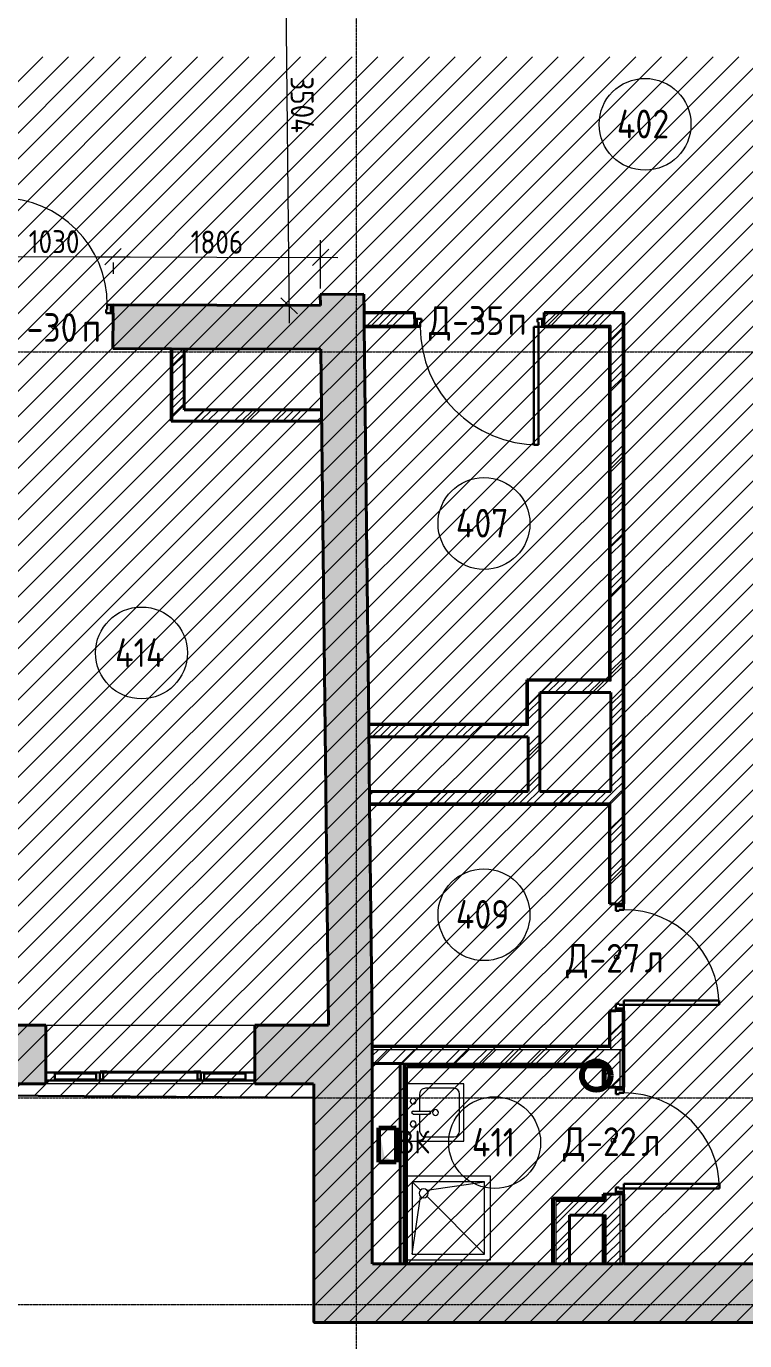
# Model space of a CAD drawing. Header units: millimetres. Extents: x -11886 to 379896, y -8130 to 47743.
# Drawn here: x 362289 to 368545, y 141 to 11595 of the extents above; entities that cross this region are included whole.
import ezdxf

# ---------------------------------------------------------------- set-up
doc = ezdxf.new("R2010")
doc.units = ezdxf.units.MM
for name, pattern in [('ADSK_Линия сетки', [25, 20, -2.5, 0, -2.5]), ('ADSK_Сверху', [4.5, 3, -1.5]), ('ADSK_Снесено', [4.5, 3, -1.5])]:
    doc.linetypes.add(name, pattern=pattern)
for name, color, linetype, lineweight, true_color in [('_ Окна', 5, 'Continuous', 30, 0x0000ff), ('Витраж', 5, 'Continuous', 18, 0x0000ff), ('Двери', 5, 'Continuous', 18, 0x0000ff), ('Линии', 7, 'Continuous', 9, 0x00a600), ('Окна', 5, 'Continuous', 18, 0x0000ff), ('Панели витража', 5, 'Continuous', 18, 0x0000ff), ('планы со стояками отопление_dwg', 7, 'Continuous', 9, 0x767676), ('Сантехника', 5, 'Continuous', 18, 0x0000ff), ('Стены внутренние', 5, 'Continuous', 18, 0x0000ff), ('Стены наружные', 1, 'ADSK_Снесено', 18, 0xff0000), ('Стены штриховка', 5, 'Continuous', 18, 0x0000ff)]:
    doc.layers.add(name, color=color, linetype=linetype, lineweight=lineweight, true_color=true_color)
for name, color, linetype, lineweight in [('Аннотация', 7, 'Continuous', 9), ('Марки дверей', 7, 'Continuous', 20), ('Марки помещений', 7, 'Continuous', 20), ('Оси', 7, 'Continuous', 9), ('Размеры', 7, 'Continuous', 9), ('стояки', 7, 'Continuous', 9), ('Узлы', 7, 'Continuous', 18)]:
    doc.layers.add(name, color=color, linetype=linetype, lineweight=lineweight)
doc.styles.add('GOST Common_1', font='GOST_Common.ttf', dxfattribs={"width": 0.9, "height": 200})
doc.styles.add('GOST Common_2', font='GOST_Common.ttf', dxfattribs={"width": 0.9, "height": 250})
doc.dimstyles.new('ADSK_Основной_2_мм_Округление_до_1_мм', dxfattribs={"dimscale": 304.8, "dimtxt": 201.142999, "dimasz": 0.463911, "dimexe": 0.492126, "dimexo": 0.492126, "dimgap": 0.098425, "dimtad": 1, "dimdec": 0, "dimdsep": 46, "dimtxsty": 'GOST Common_1', "dimblk1": 'OBLIQUE', "dimblk2": 'OBLIQUE', "dimsah": 1, "dimcen": 0.09, "dimdle": 0.492126, "dimazin": 2, "dimtfac": 1, "dimtdec": 4, "dimtix": 1, "dimtmove": 0, "dimatfit": 3, "dimfxl": 1, "dimtvp": 1, "dimtolj": 1, "dimtzin": 0, "dimlwd": 20, "dimlwe": 20, "dimarcsym": 2})
pattern_1 = [(45, (322754.53, 150), (-179.6051, 179.6051), []), (45, (322818.03, 150), (0, 359.2102), []), (45, (322691.03, 150), (0, 359.2102), [])]
pattern_2 = [(45, (322754.53, 150), (-117.8655, 117.8655), []), (45, (322833.11, 150), (-117.8655, 117.8655), [])]

# ---------------------------------------------------------------- blocks, each defined once
blk = doc.blocks.new('Системная панель - _AR_Стекло_40мм_привязка по центру-1239009-04 План 4-го этажа')
at = {"layer": 'Панели витража', "color": 161, "linetype": 'ADSK_Сверху', "true_color": 0xaaaaff}
for p, q in [((180, 20), (-180, 20)), ((-180, -20), (-180, 20)), ((180, 20), (180, -20)), ((-180, -20), (180, -20))]:
    blk.add_line(p, q, dxfattribs=at)
blk = doc.blocks.new('Прямоугольный импост - 70х20_60мм-1225109-04 План 4-го этажа')
at = {"layer": 'Витраж', "color": 161, "linetype": 'ADSK_Сверху', "true_color": 0xaaaaff}
for p, q in [((39704, 2327), (39704, 2257)), ((39784, 2327), (39704, 2327)), ((40174, 2327), (40144, 2327)), ((39784, 2257), (39704, 2257)), ((40174, 2257), (40144, 2257))]:
    blk.add_line(p, q, dxfattribs=at)
blk = doc.blocks.new('Прямоугольный импост - 70х20_60мм-1424711-04 План 4-го этажа')
at = {"layer": 'Витраж', "color": 161, "linetype": 'ADSK_Сверху', "true_color": 0xaaaaff}
for p, q in [((-80, 35), (0, 35)), ((0, 35), (0, -35)), ((0, -35), (-80, -35))]:
    blk.add_line(p, q, dxfattribs=at)
blk = doc.blocks.new('Прямоугольный импост - 70х20_60мм-1424712-04 План 4-го этажа')
at = {"layer": 'Витраж', "color": 161, "linetype": 'ADSK_Сверху', "true_color": 0xaaaaff}
for p, q in [((0, 35), (-80, 35)), ((0, -35), (0, 35)), ((-80, -35), (0, -35))]:
    blk.add_line(p, q, dxfattribs=at)
blk = doc.blocks.new('Прямоугольный импост - 70х20_60мм-1225111-04 План 4-го этажа')
at = {"layer": 'Витраж', "color": 161, "linetype": 'ADSK_Сверху', "true_color": 0xaaaaff}
for p, q in [((40204, 2327), (40174, 2327)), ((41054, 2327), (41024, 2327)), ((40204, 2257), (40174, 2257)), ((41054, 2257), (41024, 2257))]:
    blk.add_line(p, q, dxfattribs=at)
blk = doc.blocks.new('Витраж-тент со смещением вовне - 60мм 30 сдвиг-1466942-04 План 4-го этажа')
at = {"layer": '_ Окна', "color": 161, "linetype": 'ADSK_Сверху', "true_color": 0xaaaaff}
for p, q in [((-440, 25), (-440, -45)), ((-440, 25), (-410, 25)), ((-440, -45), (-440, 25)), ((440, 25), (410, 25)), ((440, -45), (440, 25)), ((440, -45), (440, 25)), ((-380, -45), (-440, -45)), ((-380, -35), (-380, -45)), ((380, -35), (380, -45)), ((380, -45), (440, -45))]:
    blk.add_line(p, q, dxfattribs=at)
at = {"layer": 'Окна', "color": 161, "linetype": 'ADSK_Сверху', "true_color": 0xaaaaff}
blk.add_line((-380, -45), (380, -45), dxfattribs=at)
blk = doc.blocks.new('Прямоугольный импост - 70х20_60мм-1225113-04 План 4-го этажа')
at = {"layer": 'Витраж', "color": 161, "linetype": 'ADSK_Сверху', "true_color": 0xaaaaff}
for p, q in [((41084, 2327), (41054, 2327)), ((41524, 2327), (41444, 2327)), ((41524, 2257), (41524, 2327)), ((41084, 2257), (41054, 2257)), ((41524, 2257), (41444, 2257))]:
    blk.add_line(p, q, dxfattribs=at)
blk = doc.blocks.new('Прямоугольный импост - 70х60мм-1424709-04 План 4-го этажа')
at = {"layer": 'Витраж', "color": 161, "linetype": 'ADSK_Сверху', "true_color": 0xaaaaff}
for p, q in [((-30, 35), (30, 35)), ((30, -35), (-30, -35))]:
    blk.add_line(p, q, dxfattribs=at)
blk = doc.blocks.new('Прямоугольный импост - 70х60мм-1225009-04 План 4-го этажа')
at = {"layer": 'Витраж', "color": 161, "linetype": 'ADSK_Сверху', "true_color": 0xaaaaff}
for p, q in [((39784, 2327), (39784, 2312)), ((40144, 2327), (39784, 2327)), ((40144, 2312), (40144, 2327)), ((39784, 2272), (39784, 2257)), ((40144, 2257), (39784, 2257)), ((40144, 2257), (40144, 2272))]:
    blk.add_line(p, q, dxfattribs=at)
blk = doc.blocks.new('Прямоугольный импост - 70х60мм-1242018-04 План 4-го этажа')
at = {"layer": 'Витраж', "color": 161, "linetype": 'ADSK_Сверху', "true_color": 0xaaaaff}
for p, q in [((40204, 2327), (40204, 2257)), ((41024, 2327), (40204, 2327)), ((41024, 2257), (41024, 2327)), ((41024, 2257), (40204, 2257))]:
    blk.add_line(p, q, dxfattribs=at)
blk = doc.blocks.new('Прямоугольный импост - 70х20_60мм-1236776-04 План 4-го этажа')
at = {"layer": 'Витраж', "lineweight": 30}
for p, q in [((-80, 35), (0, 35)), ((-80, -35), (-80, 35)), ((0, 35), (0, -35)), ((0, -35), (-80, -35))]:
    blk.add_line(p, q, dxfattribs=at)
blk = doc.blocks.new('Прямоугольный импост - 70х20_60мм-1236778-04 План 4-го этажа')
at = {"layer": 'Витраж', "lineweight": 30}
for p, q in [((0, 35), (-80, 35)), ((-80, 35), (-80, -35)), ((0, -35), (0, 35)), ((-80, -35), (0, -35))]:
    blk.add_line(p, q, dxfattribs=at)
blk = doc.blocks.new('Прямоугольный импост - 70х60мм-1236773-04 План 4-го этажа')
at = {"layer": 'Витраж', "lineweight": 30}
for p, q in [((-30, 35), (30, 35)), ((-30, -35), (-30, 35)), ((30, 35), (30, -35)), ((30, -35), (-30, -35))]:
    blk.add_line(p, q, dxfattribs=at)
blk = doc.blocks.new('Прямоугольный импост - 70х60мм-V9-04 План 4-го этажа')
at = {"layer": 'Витраж', "lineweight": 30}
for p, q in [((41084, 2327), (41084, 2257)), ((41444, 2327), (41084, 2327)), ((41444, 2257), (41444, 2327)), ((41084, 2257), (41444, 2257))]:
    blk.add_line(p, q, dxfattribs=at)
blk = doc.blocks.new('Прямоугольный импост - 70х60мм-V10-04 План 4-го этажа')
at = {"layer": 'Витраж', "lineweight": 30}
for p, q in [((40204, 2327), (40204, 2257)), ((41024, 2327), (40204, 2327)), ((41024, 2257), (41024, 2327)), ((40204, 2257), (41024, 2257))]:
    blk.add_line(p, q, dxfattribs=at)
blk = doc.blocks.new('AC_Дверь_Однопольная - Д-30п 1030х2200h-1983150-04 План 4-го этажа')
at = {"layer": 'Двери', "lineweight": 30}
for p, q in [((-465, 1120), (-425, 1120)), ((-465, 190), (-465, 1120)), ((-425, 1120), (-425, 190)), ((-515, 190), (-495, 190)), ((-515, 120), (-515, 190)), ((-495, 120), (-515, 120)), ((-495, 190), (-465, 190)), ((-495, 120), (-495, 190)), ((-495, 190), (-495, 120)), ((-455, 120), (-495, 120)), ((-425, 190), (-465, 190)), ((-465, 190), (-465, 150)), ((-465, 150), (-455, 150)), ((-455, 150), (-455, 120)), ((455, 150), (465, 150)), ((455, 120), (455, 150)), ((495, 120), (455, 120)), ((465, 190), (495, 190)), ((465, 150), (465, 190)), ((495, 190), (495, 120)), ((495, 190), (515, 190)), ((495, 120), (495, 190)), ((515, 120), (495, 120)), ((515, 190), (515, 120))]:
    blk.add_line(p, q, dxfattribs=at)
at = {"layer": 'Двери'}
blk.add_arc((-465, 190), 930, 0, 90, dxfattribs=at)
blk = doc.blocks.new('AC_Дверь_Однопольная - Д-35п 1130х2200h-1983249-04 План 4-го этажа')
at = {"layer": 'Двери', "lineweight": 30}
for p, q in [((-515, 1092), (-475, 1092)), ((-515, 62), (-515, 1092)), ((-475, 1092), (-475, 62)), ((-565, 62), (-545, 62)), ((-565, -8), (-565, 62)), ((-545, 62), (-515, 62)), ((-545, -8), (-545, 62)), ((-545, 62), (-545, -8)), ((-475, 62), (-515, 62)), ((-515, 62), (-515, 22)), ((-515, 22), (-505, 22)), ((-505, 22), (-505, -8)), ((505, 22), (515, 22)), ((505, -8), (505, 22)), ((515, 62), (545, 62)), ((515, 22), (515, 62)), ((545, 62), (545, -8)), ((545, 62), (565, 62)), ((545, -8), (545, 62)), ((565, 62), (565, -8)), ((-545, -8), (-565, -8)), ((-505, -8), (-545, -8)), ((545, -8), (505, -8)), ((565, -8), (545, -8))]:
    blk.add_line(p, q, dxfattribs=at)
at = {"layer": 'Двери'}
blk.add_arc((-515, 62), 1030, 0, 90, dxfattribs=at)
blk = doc.blocks.new('AC_Дверь_Однопольная - Д-27л 930х2200h-1983253-04 План 4-го этажа')
at = {"layer": 'Двери', "lineweight": 30}
for p, q in [((415, 892), (375, 892)), ((375, 892), (375, 62)), ((415, 62), (415, 892)), ((-445, 62), (-465, 62)), ((-465, 62), (-465, -8)), ((-415, 62), (-445, 62)), ((-445, 62), (-445, -8)), ((-445, -8), (-445, 62)), ((-415, 22), (-415, 62)), ((-405, 22), (-415, 22)), ((-405, -8), (-405, 22)), ((375, 62), (415, 62)), ((415, 22), (405, 22)), ((405, 22), (405, -8)), ((445, 62), (415, 62)), ((415, 62), (415, 22)), ((445, -8), (445, 62)), ((465, 62), (445, 62)), ((445, 62), (445, -8)), ((465, -8), (465, 62)), ((-465, -8), (-445, -8)), ((-445, -8), (-405, -8)), ((405, -8), (445, -8)), ((445, -8), (465, -8))]:
    blk.add_line(p, q, dxfattribs=at)
at = {"layer": 'Двери'}
blk.add_arc((415, 62), 830, 90, 180, dxfattribs=at)
blk = doc.blocks.new('AC_Дверь_Однопольная - Д-22л 933х2200h-1983239-04 План 4-го этажа')
at = {"layer": 'Двери', "lineweight": 30}
for p, q in [((416, 923), (376, 923)), ((376, 923), (376, 90)), ((416, 90), (416, 923)), ((-447, 90), (-467, 90)), ((-467, 90), (-467, 20)), ((-467, 20), (-447, 20)), ((-417, 90), (-447, 90)), ((-447, 90), (-447, 20)), ((-447, 20), (-447, 90)), ((-447, 20), (-407, 20)), ((-417, 50), (-417, 90)), ((-407, 50), (-417, 50)), ((-407, 20), (-407, 50)), ((376, 90), (416, 90)), ((416, 50), (406, 50)), ((406, 50), (406, 20)), ((406, 20), (446, 20)), ((446, 90), (416, 90)), ((416, 90), (416, 50)), ((446, 20), (446, 90)), ((466, 90), (446, 90)), ((446, 90), (446, 20)), ((446, 20), (466, 20)), ((466, 20), (466, 90))]:
    blk.add_line(p, q, dxfattribs=at)
at = {"layer": 'Двери'}
blk.add_arc((416, 90), 833, 90, 180, dxfattribs=at)
blk = doc.blocks.new('Кухонная мойка-Одиночная - 500 x 500 мм-1924934-04 План 4-го этажа')
at = {"layer": 'Сантехника'}
for p, q in [((-234, 252), (-234, -248)), ((266, -248), (266, 252)), ((3, 138), (-145, 138)), ((3, 195), (3, 53)), ((28, 195), (28, 53)), ((177, 138), (28, 138)), ((-196, 87), (-196, -159)), ((228, -159), (228, 87)), ((-145, -210), (177, -210)), ((-234, -248), (266, -248))]:
    blk.add_line(p, q, dxfattribs=at)
for centre, radius, start, end in [((-145, 87), 50.8, 90, 180), ((-84, 195), 25.4, 360, 180), ((-84, 195), 25.4, 180, 0), ((16, 195), 12.7, 360, 180), ((116, 195), 25.4, 360, 180), ((116, 195), 25.4, 180, 0), ((177, 87), 50.8, 360, 90), ((16, 0), 25.4, 360, 180), ((16, 0), 25.4, 180, 0), ((16, 53), 12.7, 180, 0), ((-145, -159), 50.8, 180, 270), ((177, -159), 50.8, 270, 0)]:
    blk.add_arc(centre, radius, start, end, dxfattribs=at)
blk = doc.blocks.new('Душевая кабинка-2D - 730кв-1928972-04 План 4-го этажа')
at = {"layer": 'Сантехника'}
for p, q in [((730, 0), (0, 0)), ((730, -730), (730, 0)), ((50, -50), (50, -680)), ((680, -50), (50, -50)), ((680, -680), (680, -50)), ((50, -680), (680, -680)), ((0, -730), (730, -730))]:
    blk.add_line(p, q, dxfattribs=at)
at = {"layer": 'Сантехника', "lineweight": 9}
for p, q in [((122, -122), (50, -50)), ((178, -122), (680, -50)), ((50, -680), (121, -179)), ((680, -680), (179, -179))]:
    blk.add_line(p, q, dxfattribs=at)
at = {"layer": 'Сантехника'}
for start, end in [(0, 180), (180, 0)]:
    blk.add_arc((150, -150), 40, start, end, dxfattribs=at)
blk = doc.blocks.new('планы со стояками отопление_dwg-1484427-04 План 4-го этажа')
at = {"layer": 'стояки', "color": 246, "lineweight": 80, "true_color": 0x7f001f}
blk.add_circle((214987, 412210), 124, dxfattribs=at)
blk = doc.blocks.new('ADSK_Марка_Помещение_ОдноЗначение - Номер-247393-04 План 4-го этажа')
at = {"layer": 'Марки помещений'}
blk.add_circle((0, 0), 4, dxfattribs=at)
blk = doc.blocks.new('ADSK_Марка_Дверь - Типоразмер_ADSK_Марка-58376-04 План 4-го этажа')
at = {"layer": 'Марки дверей', "lineweight": 9}
blk.add_circle((0, 0), 0.2, dxfattribs=at)
blk = doc.blocks.new('_Oblique')
at = {"color": 0, "linetype": 'ByBlock', "lineweight": -2}
blk.add_line((-0.5, -0.5), (0.5, 0.5), dxfattribs=at)
blk = doc.blocks.new('*D2989')
at = {"layer": 'Defpoints', "color": 0, "transparency": 16777216}
for p in [(364445, 12662), (364545, 12663), (364851, 9161)]:
    blk.add_point(p, dxfattribs=at)
at = {"layer": 'Размеры', "color": 0, "lineweight": 20, "transparency": 16777216}
for p, q in [((364580, 9009), (364543, 12813)), ((364595, 12664), (364695, 12665)), ((364701, 9160), (364428, 9157))]:
    blk.add_line(p, q, dxfattribs=at)
at = {"layer": 'Размеры', "color": 0, "lineweight": 20, "transparency": 16777216, "xscale": 141.4, "yscale": 141.4, "zscale": 141.4}
for p, rotation in [((364545, 12663), 90.54927553453048), ((364578, 9159), 270.5492755345305)]:
    blk.add_blockref('_Oblique', p, dxfattribs=dict(at, rotation=rotation))
at = {"layer": 'Размеры', "color": 0, "lineweight": 20, "transparency": 16777216, "insert": (364692, 10912), "char_height": 200, "width": 625.93, "attachment_point": 5, "rotation": 270.5493, "style": 'GOST Common_1'}
blk.add_mtext('\\A1;3504', dxfattribs=at)
blk = doc.blocks.new('*D2994')
at = {"layer": 'Defpoints', "color": 0, "transparency": 16777216}
for p in [(362016, 9689), (363046, 9687), (363045, 9587)]:
    blk.add_point(p, dxfattribs=at)
at = {"layer": 'Размеры', "color": 0, "lineweight": 20, "transparency": 16777216}
for p, q in [((361865, 9590), (363195, 9586)), ((362015, 9539), (362015, 9439)), ((363045, 9537), (363045, 9437))]:
    blk.add_line(p, q, dxfattribs=at)
at = {"layer": 'Размеры', "color": 0, "lineweight": 20, "transparency": 16777216, "xscale": 141.4, "yscale": 141.4, "zscale": 141.4}
for p, rotation in [((362015, 9589), 179.8485505273597), ((363045, 9587), 359.8485505273597)]:
    blk.add_blockref('_Oblique', p, dxfattribs=dict(at, rotation=rotation))
at = {"layer": 'Размеры', "color": 0, "lineweight": 20, "transparency": 16777216, "insert": (362531, 9718), "char_height": 200, "width": 560.47, "attachment_point": 5, "rotation": 359.8486, "style": 'GOST Common_1'}
blk.add_mtext('\\A1;1030', dxfattribs=at)
blk = doc.blocks.new('*D2995')
at = {"layer": 'Defpoints', "color": 0, "transparency": 16777216}
for p in [(363046, 9687), (364852, 9582), (364851, 9161)]:
    blk.add_point(p, dxfattribs=at)
at = {"layer": 'Размеры', "color": 0, "lineweight": 20, "transparency": 16777216}
for p, q in [((364851, 9311), (364852, 9732)), ((362895, 9587), (365002, 9581)), ((363045, 9537), (363045, 9437))]:
    blk.add_line(p, q, dxfattribs=at)
at = {"layer": 'Размеры', "color": 0, "lineweight": 20, "transparency": 16777216, "xscale": 141.4, "yscale": 141.4, "zscale": 141.4}
for p, rotation in [((363045, 9587), 179.8485505273597), ((364852, 9582), 359.8485505273597)]:
    blk.add_blockref('_Oblique', p, dxfattribs=dict(at, rotation=rotation))
at = {"layer": 'Размеры', "color": 0, "lineweight": 20, "transparency": 16777216, "insert": (363949, 9714), "char_height": 200, "width": 560.47, "attachment_point": 5, "rotation": 359.8486, "style": 'GOST Common_1'}
blk.add_mtext('\\A1;1806', dxfattribs=at)

msp = doc.modelspace()

# ---------------------------------------------------------------- hatches: boundary and pattern name
at = {"lineweight": 13, "true_color": 0x636466, "transparency": 33554559}
h = msp.add_hatch(dxfattribs=at)
h.set_pattern_fill('ANSI31', color=251, scale=50)
h.set_pattern_definition([(45, (322754.53, 85026.59), (-112.2532, 112.2532), [])])
h.paths.add_polyline_path([(372687.94, 8682.3), (378968.48, 8682.3), (378787.15, 43909.21), (368787.75, 43909.21), (368787.75, 21084.06), (369474.39, 21054.57), (369476.21, 11328.12), (323525.66, 11328.12), (323525.66, 8679.25), (323045.03, 8679.25), (323045.03, 456.79), (331027.53, 422.02), (331027.53, 2336.48), (341727.18, 2336.48), (341727.18, -2582.57), (354090.93, -2582.57), (354090.93, 2335.74), (364791.47, 2256.79), (364791.47, 300.23), (372687.94, 300.23)])
at = {"layer": 'Стены внутренние', "true_color": 0xc0c0c0}
h = msp.add_hatch(color=9, dxfattribs=at)
h.paths.add_polyline_path([(364854.77, 8781.48), (364850.53, 9161.49), (363044.38, 9166.26), (363043.37, 8786.27), (363813.8, 8784.23)])
h.paths.add_polyline_path([(362013.38, 8788.99), (362013.38, 9168.99), (359954.16, 9174.43), (359953.15, 8794.43), (361561.13, 8790.18)])
h.paths.add_polyline_path([(358923.16, 8797.16), (358923.97, 9177.16), (356028.73, 9184.81), (356027.72, 8804.81), (357055.77, 8802.09)])
msp.add_hatch(color=9, dxfattribs=at).paths.add_polyline_path([(364920.5, 2889.5), (365300.53, 2889.5), (365229.45, 9260.61), (364849.47, 9256.37), (364912.59, 3598.48)])
at = {"layer": 'Стены внутренние', "lineweight": 9}
h = msp.add_hatch(dxfattribs=at)
h.set_pattern_fill('FP_1', color=256, style=0, pattern_type=2)
h.set_pattern_definition(pattern_1)
h.paths.add_polyline_path([(367479.88, 8988.92), (367479.88, 9088.92), (366799.88, 9088.92), (366799.88, 8988.92), (367379.88, 8988.92)])
h.paths.add_polyline_path([(365669.88, 8988.92), (365669.88, 9088.92), (365231.36, 9088.92), (365232.48, 8988.92), (365629.82, 8988.92)])
h = msp.add_hatch(dxfattribs=at)
h.set_pattern_fill('FP_1', color=256, style=0, pattern_type=2)
h.set_pattern_definition(pattern_1)
h.paths.add_polyline_path([(367479.88, 5788.85), (367479.88, 8988.92), (367379.88, 8988.92), (367379.88, 5788.85)])
h = msp.add_hatch(dxfattribs=at)
h.set_pattern_fill('FP_1', color=256, style=0, pattern_type=2)
h.set_pattern_definition(pattern_1)
h.paths.add_polyline_path([(363663.24, 8152.53), (363663.24, 8784.63), (363563.24, 8784.89), (363563.24, 8152.53)])
h = msp.add_hatch(dxfattribs=at)
h.set_pattern_fill('FP_1', color=256, style=0, pattern_type=2)
h.set_pattern_definition(pattern_1)
h.paths.add_polyline_path([(364861.79, 8152.53), (364860.67, 8252.53), (363663.24, 8252.53), (363663.24, 8152.53), (364854.77, 8152.53)])
h = msp.add_hatch(dxfattribs=at)
h.set_pattern_fill('FP_1', color=256, style=0, pattern_type=2)
h.set_pattern_definition(pattern_1)
h.paths.add_polyline_path([(366659.88, 5402.16), (366759.88, 5402.16), (366759.88, 5888.85), (366659.88, 5888.85), (366659.88, 5502.16)])
h = msp.add_hatch(dxfattribs=at)
h.set_pattern_fill('FP_1', color=256, style=0, pattern_type=2)
h.set_pattern_definition(pattern_1)
h.paths.add_polyline_path([(367379.88, 5788.85), (367379.88, 5888.85), (366759.88, 5888.85), (366759.88, 5788.85), (367367.88, 5788.85)])
h = msp.add_hatch(dxfattribs=at)
h.set_pattern_fill('FP_1', color=256, style=0, pattern_type=2)
h.set_pattern_definition(pattern_1)
h.paths.add_polyline_path([(367479.88, 4926.79), (367479.88, 5788.85), (367379.88, 5788.85), (367379.88, 4926.79)])
h = msp.add_hatch(dxfattribs=at)
h.set_pattern_fill('FP_1', color=256, style=0, pattern_type=2)
h.set_pattern_definition(pattern_1)
h.paths.add_polyline_path([(365272.49, 5402.16), (366659.88, 5402.16), (366659.88, 5502.16), (365271.38, 5502.16)])
h = msp.add_hatch(dxfattribs=at)
h.set_pattern_fill('FP_1', color=256, style=0, pattern_type=2)
h.set_pattern_definition(pattern_1)
h.paths.add_polyline_path([(366659.88, 4926.79), (366759.88, 4926.79), (366759.88, 5402.16), (366659.88, 5402.16), (366659.88, 5127.08)])
h = msp.add_hatch(dxfattribs=at)
h.set_pattern_fill('FP_1', color=256, style=0, pattern_type=2)
h.set_pattern_definition(pattern_1)
h.paths.add_polyline_path([(365278.91, 4826.79), (367379.88, 4826.85), (367379.88, 4926.79), (365277.8, 4926.79)])
h = msp.add_hatch(dxfattribs=at)
h.set_pattern_fill('FP_1', color=256, style=0, pattern_type=2)
h.set_pattern_definition(pattern_1)
h.paths.add_polyline_path([(367479.88, 2676.77), (367479.88, 3016.79), (367379.88, 3016.79), (367379.88, 2676.77), (367474.41, 2676.77)])
h.paths.add_polyline_path([(367421.88, 3946.79), (367479.88, 3946.79), (367479.88, 4926.79), (367379.88, 4926.79), (367379.88, 3946.79)])
h = msp.add_hatch(dxfattribs=at)
h.set_pattern_fill('FP_2', color=256, style=0, pattern_type=2)
h.set_pattern_definition(pattern_2)
h.paths.add_polyline_path([(365572.38, 2556.77), (365572.38, 2676.77), (365301.47, 2676.77), (365301.47, 2556.77), (365571.88, 2556.77)])
h = msp.add_hatch(dxfattribs=at)
h.set_pattern_fill('FP_2', color=256, style=0, pattern_type=2)
h.set_pattern_definition(pattern_2)
h.paths.add_polyline_path([(365572.38, 2556.77), (367459.88, 2556.77), (367459.88, 2676.77), (365572.38, 2676.77), (365572.38, 2556.98)])
h = msp.add_hatch(dxfattribs=at)
h.set_pattern_fill('FP_2', color=256, style=0, pattern_type=2)
h.set_pattern_definition(pattern_2)
h.paths.add_polyline_path([(367459.88, 810.23), (367459.88, 1416.79), (367339.88, 1416.79), (367339.88, 810.23)])
h.paths.add_polyline_path([(367339.88, 2349.79), (367459.88, 2349.79), (367459.88, 2556.77), (367339.88, 2556.77), (367339.88, 2469.16)])
h = msp.add_hatch(dxfattribs=at)
h.set_pattern_fill('FP_2', color=256, style=0, pattern_type=2)
h.set_pattern_definition(pattern_2)
h.paths.add_polyline_path([(367326.88, 1233.86), (367339.88, 1233.86), (367339.88, 1353.86), (366899.88, 1353.86), (366899.88, 1233.86), (367320.88, 1233.86)])
h = msp.add_hatch(dxfattribs=at)
h.set_pattern_fill('FP_2', color=256, style=0, pattern_type=2)
h.set_pattern_definition(pattern_2)
h.paths.add_polyline_path([(367019.88, 810.23), (367019.88, 1233.86), (366899.88, 1233.86), (366899.88, 810.23)])
at = {"layer": 'Стены наружные', "true_color": 0xc0c0c0}
h = msp.add_hatch(color=9, dxfattribs=at)
h.paths.add_polyline_path([(364278.99, 2379.5), (365301.47, 2379.5), (365300.53, 2889.5), (364278.99, 2889.5), (364278.99, 2683.43)])
h.paths.add_polyline_path([(362458.99, 2379.5), (362458.99, 2889.5), (361442.17, 2889.5), (361442.17, 2379.5), (361561.13, 2379.5)])
h.paths.add_polyline_path([(359622.17, 2379.5), (359622.17, 2889.5), (358629.15, 2889.5), (358629.15, 2379.5), (359308.45, 2379.5)])
h.paths.add_polyline_path([(356158.59, 2379.5), (356809.15, 2379.5), (356809.15, 2889.5), (355819.17, 2889.5), (355819.17, 2379.5)])
h.paths.add_polyline_path([(352956.27, 2379.5), (353999.17, 2379.5), (353999.17, 2889.5), (352956.27, 2889.5), (352956.27, 2712.14)])
h.paths.add_polyline_path([(351136.27, 2379.5), (351136.27, 2889.5), (350123.49, 2889.5), (350123.49, 2379.5), (350615.42, 2379.5)])
h.paths.add_polyline_path([(348303.49, 2379.5), (348303.49, 2889.5), (347304.35, 2889.5), (347304.35, 2379.5), (348045.05, 2379.5)])
h.paths.add_polyline_path([(344533.07, 2379.5), (345484.35, 2379.5), (345484.35, 2889.5), (344533.07, 2889.5), (344533.07, 2723.68)])
h.paths.add_polyline_path([(341692.25, 2379.5), (342713.07, 2379.5), (342713.07, 2889.5), (341692.25, 2889.5), (341692.25, 2723.68)])
h.paths.add_polyline_path([(339035.07, 2379.5), (339872.25, 2379.5), (339872.25, 2889.5), (338882.04, 2889.5), (338882.04, 2379.5), (339034.34, 2379.5)])
h.paths.add_polyline_path([(336058.78, 2379.5), (337062.04, 2379.5), (337062.04, 2889.5), (336058.78, 2889.5), (336058.78, 2731.97)])
h.paths.add_polyline_path([(331027.53, 2379.5), (331404.77, 2379.5), (331404.77, 2889.5), (331027.53, 2889.5), (331027.53, 2731.97)])
h.paths.add_polyline_path([(334238.78, 2379.5), (334238.78, 2889.5), (333224.77, 2889.5), (333224.77, 2379.5)])
for points in [[(365301.47, 300.23), (365301.47, 2379.5), (364791.47, 2379.5), (364791.47, 300.23)], [(368319.16, 300.23), (372177.94, 300.23), (372177.94, 810.23), (365301.47, 810.23), (365301.47, 300.23)]]:
    msp.add_hatch(color=9, dxfattribs=at).paths.add_polyline_path(points)
at = {"layer": 'Узлы', "true_color": 0x808080}
msp.add_hatch(color=8, dxfattribs=at).paths.add_polyline_path([(365358.46, 1696.23), (365508.46, 1696.23), (365407.96, 1745.73), (365358.46, 1996.23), (365358.46, 1745.73)])

# ---------------------------------------------------------------- linework, layer by layer
at = {"color": 251, "lineweight": 30, "true_color": 0x636466}
msp.add_lwpolyline([(368787.75, 21084.06), (368787.75, 43909.21), (378787.15, 43909.21), (378968.48, 8682.3), (372687.94, 8682.3), (372687.94, 300.23), (364791.47, 300.23), (364791.47, 2256.79), (353990.51, 2336.48), (354090.93, 2335.74), (354090.93, -2582.57), (341727.18, -2582.57), (341727.18, 2336.48), (331027.53, 2336.48), (331027.53, 422.02), (323045.03, 456.79), (323045.03, 8679.25)], dxfattribs=at)
at = {"layer": 'Линии', "lineweight": 60}
for p, q in [((365358.46, 1996.23), (365508.46, 1996.23)), ((365358.46, 1696.23), (365358.46, 1996.23)), ((365508.46, 1996.23), (365508.46, 1696.23)), ((365508.46, 1696.23), (365358.46, 1696.23))]:
    msp.add_line(p, q, dxfattribs=at)
at = {"layer": 'Оси', "linetype": 'ADSK_Линия сетки'}
for p, q in [((365164.44, -5025.59), (365164.44, 21818.8)), ((311668.31, 8756.79), (379896.25, 8756.79)), ((311668.31, 2256.79), (379896.25, 2256.79)), ((311668.31, 456.79), (379896.25, 456.79))]:
    msp.add_line(p, q, dxfattribs=at)
at = {"layer": 'Стены внутренние', "color": 18, "lineweight": 40, "true_color": 0x000000}
for p, q in [((364850.53, 9161.49), (363044.38, 9166.26)), ((365229.45, 9260.61), (364849.47, 9256.37)), ((364849.47, 9256.37), (364850.53, 9161.49)), ((365231.23, 9100.92), (365229.45, 9260.61)), ((363044.19, 9096.26), (363043.37, 8786.27)), ((365669.88, 9100.92), (365231.23, 9100.92)), ((365231.25, 9098.92), (365232.59, 8978.92)), ((365669.88, 9046.92), (365669.88, 9100.92)), ((367491.88, 9100.92), (366799.88, 9100.92)), ((366799.88, 9100.92), (366799.88, 9046.92)), ((367491.88, 3946.79), (367491.88, 9100.92)), ((365232.61, 8976.92), (365669.88, 8976.92)), ((365271.24, 5514.16), (365232.61, 8976.92)), ((366799.88, 8976.92), (367367.88, 8976.92)), ((367367.88, 8976.92), (367367.88, 5900.85)), ((363043.37, 8786.27), (363551.24, 8784.92)), ((363551.24, 8784.92), (363551.24, 8152.53)), ((363553.24, 8784.92), (364854.77, 8781.48)), ((363663.24, 8252.53), (363663.24, 8784.63)), ((364854.77, 8781.48), (364920.5, 2889.5)), ((364860.67, 8252.53), (363663.24, 8252.53)), ((363551.24, 8152.53), (364861.79, 8152.53)), ((367367.88, 5900.85), (366647.88, 5900.85)), ((366647.88, 5900.85), (366647.88, 5514.16)), ((366759.88, 4926.79), (366759.88, 5788.85)), ((366759.88, 5788.85), (367379.88, 5788.85)), ((367379.88, 5788.85), (367379.88, 4926.79)), ((366647.88, 5514.16), (365271.24, 5514.16)), ((365279.02, 4816.79), (365271.27, 5512.16)), ((365272.49, 5402.16), (366659.88, 5402.16)), ((366659.88, 5402.16), (366659.88, 4926.79)), ((366659.88, 4926.79), (365277.8, 4926.79)), ((367379.88, 4926.79), (366759.88, 4926.79)), ((365279.05, 4814.79), (367367.88, 4814.79)), ((365300.53, 2889.5), (365279.05, 4814.79)), ((367367.88, 4814.79), (367367.88, 3946.79)), ((367367.88, 3946.79), (367421.88, 3946.79)), ((367367.88, 3016.79), (367367.88, 2708.77)), ((367421.88, 3016.79), (367367.88, 3016.79)), ((367491.88, 2349.79), (367491.88, 3016.79)), ((367367.88, 2708.77), (365301.47, 2708.77)), ((365572.38, 2556.77), (365301.47, 2556.77)), ((365544.88, 2556.77), (365544.88, 810.23)), ((365599.88, 810.23), (365599.88, 2528.77)), ((365599.88, 2528.77), (367311.88, 2528.77)), ((367311.88, 2528.77), (367311.88, 2349.79)), ((367311.88, 2349.79), (367421.88, 2349.79)), ((366871.88, 1381.86), (366871.88, 810.23)), ((367311.88, 1381.86), (366871.88, 1381.86)), ((367311.88, 1416.79), (367311.88, 1381.86)), ((367421.88, 1416.79), (367311.88, 1416.79)), ((367491.88, 810.23), (367491.88, 1416.79)), ((367019.88, 810.23), (367019.88, 1233.86)), ((367019.88, 1233.86), (367311.88, 1233.86)), ((367311.88, 1233.86), (367311.88, 810.23)), ((365544.88, 810.23), (365599.88, 810.23)), ((366871.88, 810.23), (367019.88, 810.23)), ((367311.88, 810.23), (367489.88, 810.23))]:
    msp.add_line(p, q, dxfattribs=at)
at = {"layer": 'Стены наружные', "color": 18, "lineweight": 40, "true_color": 0x000000}
for p, q in [((362458.99, 2889.5), (361911.88, 2889.5)), ((362458.99, 2379.5), (362458.99, 2889.5)), ((364920.5, 2889.5), (364278.99, 2889.5)), ((364278.99, 2889.5), (364278.99, 2379.5)), ((365301.47, 2889.5), (365300.53, 2889.5)), ((365301.47, 810.23), (365301.47, 2889.5)), ((361442.17, 2379.5), (362458.99, 2379.5)), ((364278.99, 2379.5), (364791.47, 2379.5)), ((364791.47, 2379.5), (364791.47, 300.23)), ((365544.88, 810.23), (365301.47, 810.23)), ((366871.88, 810.23), (365599.88, 810.23)), ((367311.88, 810.23), (367019.88, 810.23)), ((372177.94, 810.23), (367491.88, 810.23)), ((364791.47, 300.23), (372687.94, 300.23))]:
    msp.add_line(p, q, dxfattribs=at)
at = {"layer": 'Стены наружные', "color": 18, "true_color": 0x000000}
for p, q in [((362458.99, 2889.5), (364278.99, 2889.5)), ((364278.99, 2379.5), (362458.99, 2379.5))]:
    msp.add_line(p, q, dxfattribs=at)
at = {"layer": 'Стены штриховка'}
for p, q in [((365231.23, 9100.92), (365231.25, 9098.92)), ((365669.88, 9098.92), (365231.25, 9098.92)), ((365669.88, 9088.92), (365231.36, 9088.92)), ((367491.88, 9098.92), (366799.88, 9098.92)), ((367479.88, 9088.92), (366799.88, 9088.92)), ((367479.88, 3946.79), (367479.88, 9088.92)), ((367489.88, 3946.79), (367489.88, 9100.92)), ((367489.88, 9088.92), (367491.88, 9088.92)), ((365669.88, 8988.92), (365232.48, 8988.92)), ((365669.88, 8978.92), (365232.59, 8978.92)), ((365232.59, 8978.92), (365232.61, 8976.92)), ((367379.88, 8988.92), (366799.88, 8988.92)), ((367369.88, 8978.92), (366799.88, 8978.92)), ((367369.88, 5900.85), (367369.88, 8978.92)), ((367379.88, 8988.92), (367379.88, 5888.85)), ((363553.24, 8784.92), (363551.24, 8784.92)), ((363553.24, 8784.92), (363553.24, 8152.53)), ((363563.24, 8784.89), (363563.24, 8152.53)), ((367379.88, 5898.85), (366647.88, 5898.85)), ((366649.88, 5900.85), (366649.88, 5512.16)), ((366659.88, 5898.85), (366659.88, 5900.85)), ((367379.88, 5888.85), (366659.88, 5888.85)), ((366659.88, 5888.85), (366659.88, 5502.16)), ((367379.88, 5900.85), (367367.88, 5900.85)), ((365271.24, 5514.16), (365271.27, 5512.16)), ((366649.88, 5512.16), (365271.27, 5512.16)), ((366659.88, 5502.16), (365271.38, 5502.16)), ((365278.91, 4826.79), (367379.88, 4826.79)), ((365279.02, 4816.79), (365279.05, 4814.79)), ((365279.02, 4816.79), (367379.88, 4816.79)), ((367367.88, 4814.79), (367379.88, 4814.79)), ((367369.88, 3946.79), (367369.88, 4814.79)), ((367379.88, 3946.79), (367379.88, 4826.79)), ((367369.88, 2708.77), (367369.88, 3016.79)), ((367379.88, 2676.77), (367379.88, 3016.79)), ((367479.88, 2349.79), (367479.88, 3016.79)), ((367489.88, 2708.77), (367489.88, 3016.79)), ((367379.88, 2706.77), (365301.47, 2706.77)), ((367379.88, 2696.77), (365301.47, 2696.77)), ((367479.88, 2676.77), (365301.47, 2676.77)), ((367459.88, 2349.79), (367459.88, 2676.77)), ((367489.88, 2708.77), (367491.88, 2708.77)), ((367489.88, 2349.79), (367489.88, 2706.77)), ((367489.88, 2696.77), (367491.88, 2696.77)), ((365571.88, 2556.77), (365571.88, 810.23)), ((367326.88, 2543.77), (365571.88, 2543.77)), ((367339.88, 2556.77), (365572.38, 2556.77)), ((365584.88, 810.23), (365584.88, 2543.77)), ((365590.88, 810.23), (365590.88, 2543.77)), ((365599.88, 2537.77), (365599.88, 2543.77)), ((367320.88, 2537.77), (365599.88, 2537.77)), ((367320.88, 2349.79), (367320.88, 2537.77)), ((367326.88, 2349.79), (367326.88, 2543.77)), ((367339.88, 2349.79), (367339.88, 2556.77)), ((367326.88, 1381.86), (367311.88, 1381.86)), ((367320.88, 1381.86), (367320.88, 1416.79)), ((367326.88, 1416.79), (367326.88, 1366.86)), ((367339.88, 1353.86), (367339.88, 1416.79)), ((367459.88, 810.23), (367459.88, 1416.79)), ((367479.88, 810.23), (367479.88, 1416.79)), ((367489.88, 810.23), (367489.88, 1416.79)), ((366880.88, 1372.86), (366880.88, 810.23)), ((367326.88, 1372.86), (366880.88, 1372.86)), ((366886.88, 1366.86), (366886.88, 810.23)), ((367326.88, 1366.86), (366886.88, 1366.86)), ((366899.88, 1353.86), (366899.88, 810.23)), ((367339.88, 1353.86), (366899.88, 1353.86)), ((367339.88, 1233.86), (367311.88, 1233.86)), ((367320.88, 810.23), (367320.88, 1233.86)), ((367326.88, 810.23), (367326.88, 1233.86)), ((367339.88, 810.23), (367339.88, 1233.86)), ((367489.88, 810.23), (367491.88, 810.23))]:
    msp.add_line(p, q, dxfattribs=at)

# ---------------------------------------------------------------- block references
at = {"layer": '_ Окна', "color": 161, "linetype": 'ADSK_Сверху', "true_color": 0xaaaaff, "rotation": 180}
msp.add_blockref('Витраж-тент со смещением вовне - 60мм 30 сдвиг-1466942-04 План 4-го этажа', (363368.99, 2442.15), dxfattribs=at)
at = {"layer": 'Витраж', "color": 161, "linetype": 'ADSK_Сверху', "true_color": 0xaaaaff}
for name, p in [('Прямоугольный импост - 70х20_60мм-1225109-04 План 4-го этажа', (322754.53, 150)), ('Прямоугольный импост - 70х60мм-1225009-04 План 4-го этажа', (322754.53, 150)), ('Прямоугольный импост - 70х20_60мм-1225111-04 План 4-го этажа', (322754.53, 150)), ('Прямоугольный импост - 70х60мм-1242018-04 План 4-го этажа', (322754.53, 150)), ('Прямоугольный импост - 70х20_60мм-1225113-04 План 4-го этажа', (322754.53, 150)), ('Прямоугольный импост - 70х60мм-1225009-04 План 4-го этажа', (324054.53, 150)), ('Прямоугольный импост - 70х20_60мм-1424712-04 План 4-го этажа', (364278.99, 2442.15))]:
    msp.add_blockref(name, p, dxfattribs=at)
at = {"layer": 'Витраж', "color": 161, "linetype": 'ADSK_Сверху', "true_color": 0xaaaaff, "extrusion": (0, 0, -1)}
for name, p in [('Прямоугольный импост - 70х20_60мм-1424711-04 План 4-го этажа', (-362458.99, 2442.15)), ('Прямоугольный импост - 70х60мм-1424709-04 План 4-го этажа', (-362928.99, 2442.15)), ('Прямоугольный импост - 70х60мм-1424709-04 План 4-го этажа', (-363808.99, 2442.15))]:
    msp.add_blockref(name, p, dxfattribs=at)
at = {"layer": 'Витраж', "extrusion": (0, 0, -1)}
for name, p in [('Прямоугольный импост - 70х20_60мм-1236776-04 План 4-го этажа', (-362458.99, 2442.15)), ('Прямоугольный импост - 70х60мм-1236773-04 План 4-го этажа', (-362928.99, 2442.15)), ('Прямоугольный импост - 70х60мм-1236773-04 План 4-го этажа', (-363808.99, 2442.15))]:
    msp.add_blockref(name, p, dxfattribs=at)
at = {"layer": 'Витраж'}
for name, p in [('Прямоугольный импост - 70х60мм-V9-04 План 4-го этажа', (321454.53, 150)), ('Прямоугольный импост - 70х60мм-V10-04 План 4-го этажа', (322754.53, 150)), ('Прямоугольный импост - 70х60мм-V9-04 План 4-го этажа', (322754.53, 150)), ('Прямоугольный импост - 70х20_60мм-1236778-04 План 4-го этажа', (364278.99, 2442.15))]:
    msp.add_blockref(name, p, dxfattribs=at)
at = {"layer": 'Двери'}
for name, p, rotation in [('AC_Дверь_Однопольная - Д-30п 1030х2200h-1983150-04 План 4-го этажа', (362528.88, 8977.63), 359.8485505277052), ('AC_Дверь_Однопольная - Д-35п 1130х2200h-1983249-04 План 4-го этажа', (366234.88, 9038.92), 180), ('AC_Дверь_Однопольная - Д-27л 930х2200h-1983253-04 План 4-го этажа', (367429.88, 3481.79), 269.9999999999999), ('AC_Дверь_Однопольная - Д-22л 933х2200h-1983239-04 План 4-го этажа', (367401.88, 1883.29), 270)]:
    msp.add_blockref(name, p, dxfattribs=dict(at, rotation=rotation))
at = {"layer": 'Марки дверей', "xscale": 99.99999999999993, "yscale": 99.99999999999993, "zscale": 99.99999999999993}
for p in [(366234.88, 9038.92), (362528.88, 8977.63), (367429.88, 3481.79), (367401.88, 1883.29)]:
    msp.add_blockref('ADSK_Марка_Дверь - Типоразмер_ADSK_Марка-58376-04 План 4-го этажа', p, dxfattribs=at)
at = {"layer": 'Марки помещений', "xscale": 99.99999999999993, "yscale": 99.99999999999993, "zscale": 99.99999999999993}
for p in [(367677.02, 10740.8), (366274.61, 7262.18), (363292.22, 6134.04), (366274.61, 3853.05), (366367.3, 1866.83)]:
    msp.add_blockref('ADSK_Марка_Помещение_ОдноЗначение - Номер-247393-04 План 4-го этажа', p, dxfattribs=at)
at = {"layer": 'Панели витража', "color": 161, "linetype": 'ADSK_Сверху', "true_color": 0xaaaaff, "rotation": 180}
for p in [(362718.99, 2442.15), (364018.99, 2442.15)]:
    msp.add_blockref('Системная панель - _AR_Стекло_40мм_привязка по центру-1239009-04 План 4-го этажа', p, dxfattribs=at)
at = {"layer": 'планы со стояками отопление_dwg', "color": 6, "true_color": 0xff00ff}
msp.add_blockref('планы со стояками отопление_dwg-1484427-04 План 4-го этажа', (152265.33, -409758.64), dxfattribs=at)
at = {"layer": 'Сантехника', "rotation": 89.9999999999998}
msp.add_blockref('Кухонная мойка-Одиночная - 500 x 500 мм-1924934-04 План 4-го этажа', (365852.22, 2113.09), dxfattribs=at)
at = {"layer": 'Сантехника'}
msp.add_blockref('Душевая кабинка-2D - 730кв-1928972-04 План 4-го этажа', (365599.88, 1575.23), dxfattribs=at)

# ---------------------------------------------------------------- texts
at = {"layer": 'Аннотация', "insert": (365523.39, 1972.33), "char_height": 200, "width": 360.7594, "attachment_point": 1, "style": 'GOST Common_1'}
msp.add_mtext('ВК', dxfattribs=at)
at = {"layer": 'Марки дверей', "lineweight": 9, "char_height": 250, "attachment_point": 1, "style": 'GOST Common_2'}
for s, insert, width in [('-30', (362291.45, 9094.64), 584.4302), ('\\fGOST Common|b0|i0|c204|p34|;\\W.9;Д', (365795.05, 9155.93), 245.3164), ('-35', (365997.46, 9155.93), 584.4302), ('\\fGOST Common|b0|i0|c204|p34|;\\W.9;п', (366479.66, 9155.93), 194.8101), ('\\fGOST Common|b0|i0|c204|p34|;\\W.9;п', (362773.66, 9094.64), 194.8101), ('\\fGOST Common|b0|i0|c204|p34|;\\W.9;Д', (366990.05, 3598.8), 245.3164), ('-27', (367192.46, 3598.8), 584.4302), ('\\fGOST Common|b0|i0|c204|p34|;\\W.9;л', (367674.66, 3598.8), 194.8101), ('\\fGOST Common|b0|i0|c204|p34|;\\W.9;Д', (366962.05, 2000.3), 245.3164), ('-22', (367164.46, 2000.3), 584.4302), ('\\fGOST Common|b0|i0|c204|p34|;\\W.9;л', (367646.66, 2000.3), 194.8101)]:
    msp.add_mtext(s, dxfattribs=dict(at, insert=insert, width=width))
at = {"layer": 'Марки помещений', "lineweight": 9, "char_height": 250, "attachment_point": 1, "style": 'GOST Common_2'}
for s, insert, width in [('402', (367432.21, 10868.52), 606.0757), ('407', (366029.8, 7389.9), 606.0757), ('414', (363062.26, 6261.76), 569.9998), ('409', (366029.8, 3980.78), 606.0757), ('411', (366169.74, 1994.55), 490.6327)]:
    msp.add_mtext(s, dxfattribs=dict(at, insert=insert, width=width))

# ---------------------------------------------------------------- dimensions: what is measured, and where the dimension line sits
at = {"layer": 'Размеры', "lineweight": 20}
for base, p1, p2, angle, override, picture, middle in [((364544.84, 12663.13), (364850.53, 9161.49), (364444.86, 12662.17), 270.549276, {"dimpost": '<>', "dimfxl": 3524.110564}, '*D2989', (364691.64, 10912.25)), ((363045.49, 9586.62), (362015.75, 9689.33), (363045.75, 9686.6), 359.848551, {"dimpost": '<>', "dimfxl": 1030}, '*D2994', (362530.83, 9717.98)), ((364851.64, 9581.85), (363045.75, 9686.6), (364850.53, 9161.49), 359.848551, {"dimpost": '<>', "dimfxl": 1879.61974}, '*D2995', (363948.91, 9714.23))]:
    dim = msp.add_linear_dim(base=base, p1=p1, p2=p2, angle=angle, dimstyle='ADSK_Основной_2_мм_Округление_до_1_мм', override=override, dxfattribs=at)
    dim.commit()
    dim.dimension.update_dxf_attribs({"geometry": picture, "text_midpoint": middle})

doc.saveas('drawing.dxf')
